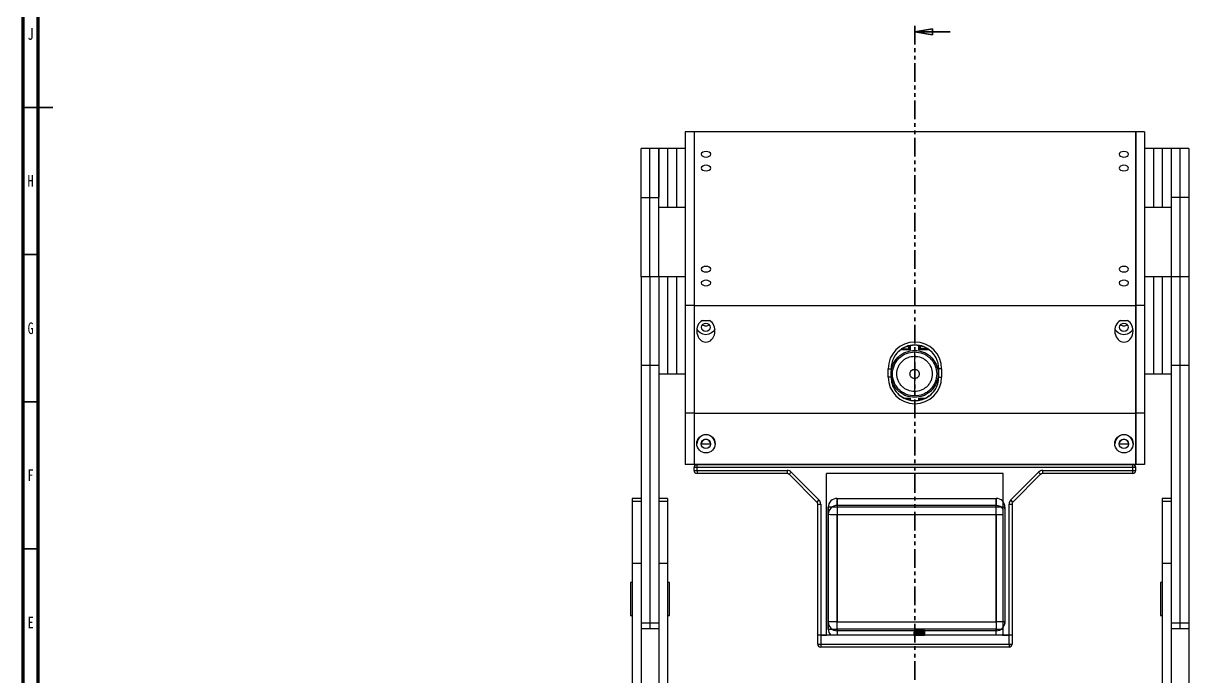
# Model space of a CAD drawing. Header units: millimetres. Extents: x 15 to 1192, y 5 to 836.
# Drawn here: x 15 to 410.8, y 227 to 449.1 of the extents above; entities that cross this region are included whole.
import ezdxf

# ---------------------------------------------------------------- set-up
doc = ezdxf.new("R2010")
doc.units = ezdxf.units.MM
doc.linetypes.add('PHANTOM', pattern=[12.7, 6.35, -1.27, 1.27, -1.27, 1.27, -1.27])
doc.styles.add('SLDTEXTSTYLE0', font='TXT', dxfattribs={"width": 0.75})

# ---------------------------------------------------------------- blocks, each defined once
blk = doc.blocks.new('_Closed')
at = {"color": 0, "linetype": 'ByBlock', "lineweight": -2}
for p, q in [((-1, 0.166667), (0, 0)), ((-1, 0.166667), (-1, -0.166667)), ((0, 0), (-1, -0.166667)), ((0, 0), (-1, 0))]:
    blk.add_line(p, q, dxfattribs=at)

msp = doc.modelspace()

# ---------------------------------------------------------------- linework, layer by layer
at = {"color": 7, "linetype": 'Continuous', "lineweight": 70}
for p, q in [((15, 5), (15, 836)), ((20, 10), (20, 831))]:
    msp.add_line(p, q, dxfattribs=at)
at = {"color": 7, "linetype": 'PHANTOM', "lineweight": 35}
msp.add_line((317.84, 448.23), (317.84, 76.04), dxfattribs=at)
at = {"color": 7, "linetype": 'Continuous', "lineweight": 35}
for p, q in [((329.84, 446.23), (317.84, 446.23)), ((15, 420.5), (25, 420.5)), ((20, 420.5), (15, 420.5)), ((20, 370.5), (15, 370.5)), ((20, 320.5), (15, 320.5)), ((20, 270.5), (15, 270.5))]:
    msp.add_line(p, q, dxfattribs=at)
at = {"color": 7, "linetype": 'Continuous', "lineweight": 25}
for p, q in [((242.84, 412.21), (239.84, 412.21)), ((239.84, 412.21), (239.84, 353.22)), ((242.84, 412.21), (242.84, 353.22)), ((242.89, 412.21), (242.89, 353.22)), ((392.84, 412.21), (242.89, 412.21)), ((392.84, 353.22), (392.84, 412.21)), ((395.84, 412.21), (392.84, 412.21)), ((392.84, 412.21), (392.84, 353.22)), ((395.84, 412.21), (395.84, 353.22)), ((227.84, 406.59), (224.84, 406.59)), ((224.84, 389.91), (224.84, 406.59)), ((230.84, 406.59), (227.84, 406.59)), ((227.84, 389.91), (227.84, 406.59)), ((227.84, 389.91), (227.84, 406.59)), ((233.84, 406.59), (230.84, 406.59)), ((230.84, 389.91), (230.84, 406.59)), ((230.84, 406.59), (230.84, 389.91)), ((236.84, 406.59), (233.84, 406.59)), ((233.84, 406.59), (233.84, 386.59)), ((233.84, 406.59), (233.84, 386.59)), ((239.84, 406.59), (236.84, 406.59)), ((236.84, 406.59), (236.84, 386.59)), ((236.84, 406.59), (236.84, 386.59)), ((398.84, 406.59), (395.84, 406.59)), ((401.84, 406.59), (398.84, 406.59)), ((398.84, 406.59), (398.84, 386.59)), ((398.84, 406.59), (398.84, 386.59)), ((404.84, 406.59), (401.84, 406.59)), ((401.84, 406.59), (401.84, 386.59)), ((401.84, 406.59), (401.84, 386.59)), ((407.84, 406.59), (404.84, 406.59)), ((404.84, 406.59), (404.84, 389.91)), ((404.84, 406.59), (404.84, 389.91)), ((410.84, 406.59), (407.84, 406.59)), ((407.84, 406.59), (407.84, 389.91)), ((407.84, 406.59), (407.84, 389.91)), ((410.84, 406.59), (410.84, 389.91)), ((224.84, 389.91), (227.84, 389.91)), ((224.84, 362.93), (224.84, 389.91)), ((227.84, 389.91), (230.84, 389.91)), ((227.84, 362.93), (227.84, 389.91)), ((227.84, 362.93), (227.84, 389.91)), ((230.84, 362.93), (230.84, 389.91)), ((407.84, 389.91), (404.84, 389.91)), ((404.84, 389.91), (404.84, 362.93)), ((407.84, 389.91), (407.84, 362.93)), ((410.84, 389.91), (407.84, 389.91)), ((407.84, 389.91), (407.84, 362.93)), ((410.84, 389.91), (410.84, 362.93)), ((230.84, 386.59), (233.84, 386.59)), ((233.84, 386.59), (236.84, 386.59)), ((236.84, 386.59), (239.84, 386.59)), ((395.84, 386.59), (398.84, 386.59)), ((398.84, 386.59), (401.84, 386.59)), ((401.84, 386.59), (404.84, 386.59)), ((242.84, 380.56), (242.89, 380.56)), ((242.89, 377.98), (242.84, 377.98)), ((227.84, 362.93), (224.84, 362.93)), ((224.84, 362.93), (224.84, 332.83)), ((230.84, 362.93), (227.84, 362.93)), ((227.84, 362.93), (227.84, 332.83)), ((227.84, 362.93), (227.84, 332.83)), ((233.84, 362.93), (230.84, 362.93)), ((230.84, 362.93), (230.84, 332.83)), ((230.84, 362.93), (230.84, 332.83)), ((236.84, 362.93), (233.84, 362.93)), ((233.84, 362.93), (233.84, 329.93)), ((233.84, 362.93), (233.84, 329.93)), ((239.84, 362.93), (236.84, 362.93)), ((236.84, 362.93), (236.84, 329.93)), ((236.84, 362.93), (236.84, 329.93)), ((398.84, 362.93), (395.84, 362.93)), ((401.84, 362.93), (398.84, 362.93)), ((398.84, 362.93), (398.84, 329.93)), ((398.84, 362.93), (398.84, 329.93)), ((404.84, 362.93), (401.84, 362.93)), ((401.84, 362.93), (401.84, 329.93)), ((401.84, 362.93), (401.84, 329.93)), ((407.84, 362.93), (404.84, 362.93)), ((404.84, 362.93), (404.84, 332.83)), ((404.84, 362.93), (404.84, 332.83)), ((410.84, 362.93), (407.84, 362.93)), ((407.84, 362.93), (407.84, 332.83)), ((407.84, 362.93), (407.84, 332.83)), ((410.84, 362.93), (410.84, 332.83)), ((242.84, 353.22), (239.84, 353.22)), ((239.84, 353.22), (239.84, 316.55)), ((242.84, 353.22), (242.84, 316.55)), ((242.84, 353.22), (392.84, 353.22)), ((242.84, 353.22), (242.84, 316.55)), ((242.89, 353.22), (392.84, 353.22)), ((392.84, 316.55), (392.84, 353.22)), ((395.84, 353.22), (392.84, 353.22)), ((392.84, 353.22), (392.84, 316.55)), ((395.84, 353.22), (395.84, 316.55)), ((245.65, 348.11), (248.03, 348.11)), ((387.65, 348.11), (390.03, 348.11)), ((316.27, 338.15), (313.1, 338.15)), ((313.49, 338.45), (315.97, 338.45)), ((315.97, 339.54), (315.97, 338.45)), ((315.97, 338.45), (315.97, 338.45)), ((316.27, 339.47), (316.27, 338.15)), ((317.74, 337.45), (317.74, 335.95)), ((319.17, 338.15), (319.17, 339.62)), ((322.54, 338.15), (319.17, 338.15)), ((319.47, 338.45), (319.47, 339.53)), ((322.13, 338.45), (319.47, 338.45)), ((227.84, 332.83), (224.84, 332.83)), ((224.84, 332.83), (224.84, 256.16)), ((227.84, 332.83), (227.84, 245.23)), ((230.84, 332.83), (227.84, 332.83)), ((227.84, 332.83), (227.84, 245.23)), ((230.84, 332.83), (230.84, 256.16)), ((407.84, 332.83), (404.84, 332.83)), ((404.84, 332.83), (404.84, 256.16)), ((407.84, 332.83), (407.84, 245.23)), ((410.84, 332.83), (407.84, 332.83)), ((407.84, 332.83), (407.84, 245.23)), ((410.84, 332.83), (410.84, 256.16)), ((230.84, 329.93), (233.84, 329.93)), ((233.84, 329.93), (236.84, 329.93)), ((236.84, 329.93), (239.84, 329.93)), ((308.76, 328.89), (308.76, 331.71)), ((308.76, 331.71), (309.76, 331.71)), ((309.76, 328.89), (308.76, 328.89)), ((309.76, 331.71), (309.76, 328.89)), ((326.92, 331.71), (325.92, 331.71)), ((325.92, 328.89), (325.92, 331.71)), ((325.92, 328.89), (326.92, 328.89)), ((326.92, 331.71), (326.92, 328.89)), ((395.84, 329.93), (398.84, 329.93)), ((398.84, 329.93), (401.84, 329.93)), ((401.84, 329.93), (404.84, 329.93)), ((314.27, 321.75), (316.27, 321.75)), ((315.97, 321.45), (315.05, 321.45)), ((315.97, 321.45), (315.97, 321.45)), ((316.27, 321.75), (316.27, 321.09)), ((317.74, 323.95), (317.74, 322.45)), ((319.17, 321.75), (321.4, 321.75)), ((319.17, 321.03), (319.17, 321.75)), ((319.47, 321.45), (320.54, 321.45)), ((319.47, 321.08), (319.47, 321.45)), ((242.84, 316.55), (239.84, 316.55)), ((239.84, 316.55), (239.84, 299.11)), ((242.84, 316.55), (242.84, 299.11)), ((242.84, 316.55), (392.84, 316.55)), ((242.84, 316.55), (242.84, 299.11)), ((392.84, 299.11), (392.84, 316.55)), ((395.84, 316.55), (392.84, 316.55)), ((392.84, 316.55), (392.84, 299.11)), ((395.84, 316.55), (395.84, 299.11)), ((245.27, 306.18), (248.44, 306.18)), ((387.25, 306.18), (390.44, 306.18)), ((390.44, 306.11), (390.42, 305.88)), ((242.84, 299.11), (239.84, 299.11)), ((242.84, 299.11), (392.84, 299.11)), ((392.84, 299.11), (242.84, 299.11)), ((242.84, 297.11), (242.84, 298.11)), ((243.84, 298.11), (242.84, 298.11)), ((242.84, 297.11), (243.84, 297.11)), ((243.84, 298.11), (243.84, 299.11)), ((243.84, 297.11), (243.84, 298.11)), ((391.84, 298.11), (243.84, 298.11)), ((243.84, 297.11), (274.43, 297.11)), ((243.84, 297.11), (243.84, 296.11)), ((274.43, 297.11), (274.43, 296.11)), ((361.26, 297.11), (391.84, 297.11)), ((361.26, 296.11), (361.26, 297.11)), ((391.84, 298.11), (391.84, 299.11)), ((391.84, 297.11), (391.84, 298.11)), ((392.84, 298.11), (391.84, 298.11)), ((391.84, 297.11), (392.84, 297.11)), ((391.84, 296.11), (391.84, 297.11)), ((395.84, 299.11), (392.84, 299.11)), ((392.84, 297.11), (392.84, 298.11)), ((274.43, 296.11), (243.84, 296.11)), ((275.14, 295.82), (275.84, 296.53)), ((284.55, 286.41), (275.14, 295.82)), ((275.84, 296.53), (285.26, 287.11)), ((347.84, 296.11), (287.84, 296.11)), ((287.84, 241.11), (287.84, 296.11)), ((347.84, 241.11), (347.84, 296.11)), ((350.43, 287.11), (359.84, 296.53)), ((360.55, 295.82), (351.14, 286.41)), ((360.55, 295.82), (359.84, 296.53)), ((391.84, 296.11), (361.26, 296.11)), ((224.84, 287.59), (221.84, 287.59)), ((221.84, 287.59), (221.84, 286.6)), ((224.84, 286.6), (221.84, 286.6)), ((221.84, 286.6), (221.84, 265.53)), ((233.84, 287.59), (230.84, 287.59)), ((233.84, 286.6), (230.84, 286.6)), ((233.84, 287.59), (233.84, 286.6)), ((233.84, 286.6), (233.84, 265.53)), ((285.26, 287.11), (284.55, 286.41)), ((284.84, 241.11), (284.84, 285.7)), ((284.84, 285.7), (285.84, 285.7)), ((285.84, 285.7), (285.84, 241.11)), ((291.43, 287.65), (291.43, 284.69)), ((291.43, 285.24), (291.43, 287.65)), ((291.43, 287.65), (345.43, 287.65)), ((345.43, 285.24), (291.43, 285.24)), ((291.43, 285.24), (291.43, 282.19)), ((345.43, 284.69), (345.43, 287.65)), ((345.43, 287.65), (345.43, 285.24)), ((345.43, 282.19), (345.43, 285.24)), ((349.84, 241.11), (349.84, 285.7)), ((349.84, 285.7), (350.84, 285.7)), ((351.14, 286.41), (350.43, 287.11)), ((350.84, 285.7), (350.84, 241.11)), ((404.84, 287.59), (401.84, 287.59)), ((401.84, 287.59), (401.84, 286.6)), ((404.84, 286.6), (401.84, 286.6)), ((401.84, 286.6), (401.84, 265.53)), ((288.43, 245.65), (288.43, 284.65)), ((288.43, 284.65), (288.43, 282.24)), ((288.43, 282.24), (288.43, 243.24)), ((291.43, 284.69), (291.43, 245.7)), ((345.43, 284.69), (291.43, 284.69)), ((291.43, 282.19), (345.43, 282.19)), ((291.43, 243.19), (291.43, 282.19)), ((345.43, 245.7), (345.43, 284.69)), ((345.43, 282.19), (345.43, 243.19)), ((348.43, 284.65), (348.43, 245.65)), ((348.43, 284.09), (348.43, 284.65)), ((224.84, 265.53), (221.84, 265.53)), ((221.84, 265.53), (221.84, 183.48)), ((233.84, 265.53), (230.84, 265.53)), ((233.84, 265.53), (233.84, 183.48)), ((404.84, 265.53), (401.84, 265.53)), ((401.84, 265.53), (401.84, 183.48)), ((221.84, 259.07), (221.24, 259.07)), ((221.24, 259.07), (221.24, 247.87)), ((234.44, 259.07), (233.84, 259.07)), ((234.44, 253.47), (234.44, 259.07)), ((401.84, 259.07), (401.24, 259.07)), ((401.24, 259.07), (401.24, 247.87)), ((224.84, 256.16), (224.84, 183.48)), ((230.84, 256.16), (230.84, 183.48)), ((234.44, 247.87), (234.44, 253.47)), ((404.84, 256.16), (404.84, 183.48)), ((410.84, 256.16), (410.84, 183.48)), ((221.24, 247.87), (221.84, 247.87)), ((233.84, 247.87), (234.44, 247.87)), ((288.43, 243.24), (288.43, 245.65)), ((291.43, 242.65), (291.43, 245.7)), ((291.43, 245.7), (345.43, 245.7)), ((345.43, 245.7), (345.43, 242.65)), ((348.43, 245.65), (348.43, 245.09)), ((401.24, 247.87), (401.84, 247.87)), ((227.84, 245.23), (224.84, 245.23)), ((224.84, 243.47), (227.84, 243.47)), ((227.84, 245.23), (227.84, 243.47)), ((230.84, 245.23), (227.84, 245.23)), ((227.84, 245.23), (227.84, 243.47)), ((227.84, 243.47), (230.84, 243.47)), ((345.43, 243.19), (291.43, 243.19)), ((291.43, 243.19), (291.43, 241.11)), ((345.43, 242.65), (291.43, 242.65)), ((291.43, 242.65), (291.43, 241.11)), ((317.5, 242.19), (321.07, 242.21)), ((317.5, 242.18), (317.5, 242.19)), ((317.5, 242.19), (317.5, 241.19)), ((317.5, 242.18), (317.5, 241.18)), ((321.07, 242.17), (317.5, 242.18)), ((317.54, 242.83), (317.54, 241.83)), ((317.54, 242.82), (317.54, 242.83)), ((317.54, 242.83), (319.47, 242.81)), ((318.92, 242.81), (317.54, 242.82)), ((317.54, 242.82), (317.54, 241.82)), ((317.54, 242.8), (318.92, 242.81)), ((319.49, 242.8), (317.54, 242.79)), ((317.54, 242.8), (317.54, 241.8)), ((317.54, 242.79), (317.54, 242.8)), ((317.54, 242.79), (317.54, 241.79)), ((317.54, 242.68), (317.54, 241.68)), ((317.54, 242.67), (317.54, 242.68)), ((317.54, 242.67), (317.54, 241.67)), ((321.07, 242.67), (317.54, 242.67)), ((317.54, 242.58), (318.01, 242.58)), ((317.54, 242.58), (317.54, 241.58)), ((317.54, 242.54), (317.54, 242.58)), ((317.54, 242.54), (317.54, 241.54)), ((321.07, 242.54), (317.54, 242.54)), ((317.54, 242.45), (317.54, 241.45)), ((317.54, 242.42), (317.54, 242.45)), ((317.54, 242.45), (318.01, 242.45)), ((318.01, 242.42), (317.54, 242.42)), ((317.54, 242.42), (317.54, 241.42)), ((317.54, 242.33), (317.54, 241.33)), ((317.54, 242.33), (318.01, 242.33)), ((317.54, 242.29), (317.54, 242.33)), ((318.01, 242.29), (317.54, 242.29)), ((317.54, 242.29), (317.54, 241.3)), ((317.54, 242.06), (317.54, 241.11)), ((317.54, 242.05), (317.54, 242.06)), ((317.54, 242.05), (317.54, 241.11)), ((321.07, 242.05), (317.54, 242.05)), ((317.54, 241.83), (319.47, 241.81)), ((317.54, 241.82), (317.54, 241.83)), ((318.92, 241.81), (317.54, 241.82)), ((317.54, 241.8), (318.92, 241.81)), ((319.49, 241.8), (317.54, 241.79)), ((317.54, 241.79), (317.54, 241.8)), ((317.54, 241.67), (317.54, 241.68)), ((321.07, 241.67), (317.54, 241.67)), ((317.54, 241.58), (318.01, 241.58)), ((317.54, 241.54), (317.54, 241.58)), ((321.07, 241.54), (317.54, 241.54)), ((318.01, 242.68), (318.01, 241.68)), ((318.01, 242.68), (318.01, 242.68)), ((318.01, 242.68), (318.01, 241.68)), ((318.01, 242.68), (319.1, 242.68)), ((318.01, 242.58), (318.01, 241.58)), ((318.01, 242.58), (318.01, 242.55)), ((318.01, 242.55), (318.01, 241.55)), ((318.01, 242.55), (318.98, 242.55)), ((318.01, 242.45), (318.01, 241.45)), ((318.01, 242.45), (318.01, 242.44)), ((318.01, 242.44), (321.07, 242.44)), ((318.01, 242.44), (318.01, 241.44)), ((321.07, 242.43), (318.01, 242.43)), ((318.01, 242.43), (318.01, 241.43)), ((318.01, 242.43), (318.01, 242.42)), ((318.01, 242.42), (318.01, 241.42)), ((318.01, 242.33), (318.01, 241.33)), ((318.01, 242.33), (318.01, 242.32)), ((318.01, 242.32), (321.07, 242.32)), ((318.01, 242.32), (318.01, 241.32)), ((321.07, 242.31), (318.01, 242.31)), ((318.01, 242.31), (318.01, 241.31)), ((318.01, 242.31), (318.01, 242.29)), ((318.01, 242.29), (318.01, 241.3)), ((318.01, 242.06), (318.01, 241.11)), ((318.01, 242.06), (318.01, 242.06)), ((318.01, 242.06), (318.01, 241.11)), ((318.01, 242.06), (318.98, 242.06)), ((318.01, 241.68), (318.01, 241.68)), ((318.01, 241.68), (319.1, 241.68)), ((318.01, 241.58), (318.01, 241.55)), ((318.01, 241.55), (318.98, 241.55)), ((318.47, 242.08), (318.47, 241.11)), ((318.47, 242.07), (318.47, 241.11)), ((319.52, 242.19), (318.54, 242.19)), ((318.54, 242.19), (318.54, 241.19)), ((318.54, 242.19), (319.52, 242.18)), ((318.57, 242.7), (318.57, 241.7)), ((318.57, 242.69), (318.57, 241.69)), ((318.92, 242.81), (318.92, 241.81)), ((318.98, 242.57), (319.46, 242.57)), ((318.98, 242.57), (318.98, 241.57)), ((318.98, 242.55), (318.98, 242.57)), ((318.98, 242.55), (318.98, 241.55)), ((318.98, 242.06), (318.98, 241.11)), ((318.98, 242.06), (318.98, 242.06)), ((318.98, 242.06), (318.98, 241.11)), ((318.98, 241.57), (319.46, 241.57)), ((318.98, 241.55), (318.98, 241.57)), ((319.1, 242.68), (319.1, 241.68)), ((319.1, 242.68), (319.1, 242.68)), ((319.1, 242.68), (319.1, 241.68)), ((319.1, 241.68), (319.1, 241.68)), ((319.23, 242.07), (319.23, 241.11)), ((319.46, 242.57), (319.46, 241.57)), ((319.46, 242.57), (319.46, 242.55)), ((319.46, 242.55), (319.46, 241.55)), ((319.46, 242.55), (320.59, 242.55)), ((319.46, 242.06), (319.46, 241.11)), ((319.46, 242.06), (319.46, 242.06)), ((319.46, 242.06), (319.46, 241.11)), ((319.46, 242.06), (320.59, 242.06)), ((319.46, 241.57), (319.46, 241.55)), ((319.46, 241.55), (320.59, 241.55)), ((319.47, 242.81), (321.07, 242.81)), ((319.47, 242.81), (319.47, 241.81)), ((319.47, 241.81), (321.07, 241.81)), ((321.07, 242.8), (319.49, 242.8)), ((319.49, 242.8), (319.49, 241.8)), ((321.07, 241.8), (319.49, 241.8)), ((319.5, 242.69), (321.07, 242.7)), ((319.5, 242.69), (319.5, 241.69)), ((319.5, 241.69), (321.07, 241.7)), ((319.52, 242.19), (319.52, 241.19)), ((319.52, 242.18), (319.52, 242.19)), ((319.52, 242.18), (319.52, 241.18)), ((321.07, 242.69), (319.58, 242.68)), ((319.58, 242.68), (319.58, 241.68)), ((319.58, 242.68), (319.58, 242.68)), ((319.58, 242.68), (319.58, 241.68)), ((319.58, 242.68), (321.07, 242.68)), ((321.07, 241.69), (319.58, 241.68)), ((319.58, 241.68), (319.58, 241.68)), ((319.58, 241.68), (321.07, 241.68)), ((319.99, 242.08), (319.99, 241.11)), ((319.99, 242.07), (319.99, 241.11)), ((321.07, 242.2), (320, 242.19)), ((320, 242.19), (320, 241.19)), ((320, 242.19), (320, 242.18)), ((320, 242.18), (320, 241.18)), ((320, 242.18), (321.07, 242.18)), ((320.59, 242.58), (320.59, 241.58)), ((320.59, 242.55), (320.59, 242.58)), ((320.59, 242.58), (321.07, 242.58)), ((320.59, 242.55), (320.59, 241.55)), ((320.59, 242.06), (320.59, 242.06)), ((320.59, 242.06), (320.59, 241.11)), ((320.59, 242.06), (320.59, 241.11)), ((320.59, 241.58), (321.07, 241.58)), ((320.59, 241.55), (320.59, 241.58)), ((321.07, 242.81), (321.07, 242.8)), ((321.07, 242.81), (321.07, 241.81)), ((321.07, 242.8), (321.07, 241.8)), ((321.07, 242.7), (321.07, 241.7)), ((321.07, 242.7), (321.07, 242.69)), ((321.07, 242.69), (321.07, 241.69)), ((321.07, 242.68), (321.07, 241.68)), ((321.07, 242.68), (321.07, 242.67)), ((321.07, 242.67), (321.07, 241.67)), ((321.07, 242.58), (321.07, 241.58)), ((321.07, 242.58), (321.07, 242.54)), ((321.07, 242.54), (321.07, 241.54)), ((321.07, 242.44), (321.07, 241.44)), ((321.07, 242.44), (321.07, 242.43)), ((321.07, 242.43), (321.07, 241.43)), ((321.07, 242.32), (321.07, 242.31)), ((321.07, 242.32), (321.07, 241.32)), ((321.07, 242.31), (321.07, 241.31)), ((321.07, 242.21), (321.07, 241.21)), ((321.07, 242.21), (321.07, 242.2)), ((321.07, 242.2), (321.07, 241.2)), ((321.07, 242.18), (321.07, 241.18)), ((321.07, 242.18), (321.07, 242.17)), ((321.07, 242.17), (321.07, 241.17)), ((321.07, 242.06), (321.07, 242.05)), ((321.07, 242.06), (321.07, 241.11)), ((321.07, 242.05), (321.07, 241.11)), ((321.07, 241.81), (321.07, 241.8)), ((321.07, 241.7), (321.07, 241.69)), ((321.07, 241.68), (321.07, 241.67)), ((321.07, 241.58), (321.07, 241.54)), ((345.43, 241.11), (345.43, 243.19)), ((345.43, 241.11), (345.43, 242.65)), ((407.84, 245.23), (404.84, 245.23)), ((404.84, 243.47), (407.84, 243.47)), ((407.84, 245.23), (407.84, 243.47)), ((410.84, 245.23), (407.84, 245.23)), ((407.84, 245.23), (407.84, 243.47)), ((407.84, 243.47), (410.84, 243.47)), ((285.84, 241.11), (284.84, 241.11)), ((284.84, 238.11), (284.84, 241.11)), ((285.84, 241.11), (284.84, 241.11)), ((284.84, 238.11), (285.84, 238.11)), ((285.84, 241.11), (287.84, 241.11)), ((285.84, 241.11), (285.84, 238.11)), ((349.84, 241.11), (285.84, 241.11)), ((285.84, 238.11), (349.84, 238.11)), ((285.84, 238.11), (285.84, 237.11)), ((317.5, 241.19), (321.07, 241.21)), ((317.5, 241.18), (317.5, 241.19)), ((321.07, 241.17), (317.5, 241.18)), ((317.54, 241.45), (318.01, 241.45)), ((317.54, 241.42), (317.54, 241.45)), ((318.01, 241.42), (317.54, 241.42)), ((317.54, 241.3), (317.54, 241.33)), ((317.54, 241.33), (318.01, 241.33)), ((318.01, 241.3), (317.54, 241.3)), ((318.01, 241.45), (318.01, 241.44)), ((318.01, 241.44), (321.07, 241.44)), ((321.07, 241.43), (318.01, 241.43)), ((318.01, 241.43), (318.01, 241.42)), ((318.01, 241.33), (318.01, 241.32)), ((318.01, 241.32), (321.07, 241.32)), ((321.07, 241.31), (318.01, 241.31)), ((318.01, 241.31), (318.01, 241.3)), ((319.52, 241.19), (318.54, 241.19)), ((318.54, 241.19), (319.52, 241.18)), ((319.52, 241.18), (319.52, 241.19)), ((321.07, 241.2), (320, 241.19)), ((320, 241.19), (320, 241.18)), ((320, 241.18), (321.07, 241.18)), ((321.07, 241.44), (321.07, 241.43)), ((321.07, 241.32), (321.07, 241.31)), ((321.07, 241.21), (321.07, 241.2)), ((321.07, 241.18), (321.07, 241.17)), ((347.84, 241.11), (349.84, 241.11)), ((350.84, 241.11), (349.84, 241.11)), ((349.84, 238.11), (349.84, 241.11)), ((350.84, 241.11), (349.84, 241.11)), ((349.84, 238.11), (350.84, 238.11)), ((349.84, 238.11), (349.84, 237.11)), ((350.84, 241.11), (350.84, 238.11)), ((349.84, 237.11), (285.84, 237.11))]:
    msp.add_line(p, q, dxfattribs=at)
at = {"color": 7, "linetype": 'Continuous', "lineweight": 25, "flags": 128}
for points in [[(246.89, 403.64), (247.5, 403.71), (248.02, 403.92), (248.37, 404.22), (248.49, 404.58), (248.37, 404.94), (248.02, 405.25), (247.5, 405.45), (246.89, 405.52), (246.28, 405.45), (245.76, 405.25), (245.41, 404.94), (245.29, 404.58), (245.41, 404.22), (245.76, 403.92), (246.28, 403.71), (246.89, 403.64)], [(388.84, 405.52), (388.23, 405.45), (387.71, 405.25), (387.36, 404.94), (387.24, 404.58), (387.36, 404.22), (387.71, 403.92), (388.23, 403.71), (388.84, 403.64), (389.45, 403.71), (389.97, 403.92), (390.32, 404.22), (390.44, 404.58), (390.32, 404.94), (389.97, 405.25), (389.45, 405.45), (388.84, 405.52)], [(246.89, 398.95), (247.5, 399.02), (248.02, 399.22), (248.37, 399.53), (248.49, 399.89), (248.37, 400.25), (248.02, 400.55), (247.5, 400.75), (246.89, 400.83), (246.28, 400.75), (245.76, 400.55), (245.41, 400.25), (245.29, 399.89), (245.41, 399.53), (245.76, 399.22), (246.28, 399.02), (246.89, 398.95)], [(388.84, 400.83), (388.23, 400.75), (387.71, 400.55), (387.36, 400.25), (387.24, 399.89), (387.36, 399.53), (387.71, 399.22), (388.23, 399.02), (388.84, 398.95), (389.45, 399.02), (389.97, 399.22), (390.32, 399.53), (390.44, 399.89), (390.32, 400.25), (389.97, 400.55), (389.45, 400.75), (388.84, 400.83)], [(246.89, 364.61), (247.5, 364.68), (248.02, 364.88), (248.37, 365.19), (248.49, 365.55), (248.37, 365.91), (248.02, 366.21), (247.5, 366.41), (246.89, 366.48), (246.28, 366.41), (245.76, 366.21), (245.41, 365.91), (245.29, 365.55), (245.41, 365.19), (245.76, 364.88), (246.28, 364.68), (246.89, 364.61)], [(388.84, 366.48), (388.23, 366.41), (387.71, 366.21), (387.36, 365.91), (387.24, 365.55), (387.36, 365.19), (387.71, 364.88), (388.23, 364.68), (388.84, 364.61), (389.45, 364.68), (389.97, 364.88), (390.32, 365.19), (390.44, 365.55), (390.32, 365.91), (389.97, 366.21), (389.45, 366.41), (388.84, 366.48)], [(246.89, 359.91), (247.5, 359.98), (248.02, 360.19), (248.37, 360.49), (248.49, 360.85), (248.37, 361.21), (248.02, 361.51), (247.5, 361.72), (246.89, 361.79), (246.28, 361.72), (245.76, 361.51), (245.41, 361.21), (245.29, 360.85), (245.41, 360.49), (245.76, 360.19), (246.28, 359.98), (246.89, 359.91)], [(388.84, 361.79), (388.23, 361.72), (387.71, 361.51), (387.36, 361.21), (387.24, 360.85), (387.36, 360.49), (387.71, 360.19), (388.23, 359.98), (388.84, 359.91), (389.45, 359.98), (389.97, 360.19), (390.32, 360.49), (390.44, 360.85), (390.32, 361.21), (389.97, 361.51), (389.45, 361.72), (388.84, 361.79)], [(249.88, 345.31), (249.88, 345.3), (249.5, 344.5), (248.81, 343.85), (247.89, 343.43), (246.84, 343.28), (245.8, 343.43), (244.88, 343.85), (244.18, 344.5), (243.8, 345.3), (243.8, 345.31)], [(246.84, 344.5), (247.45, 344.59), (247.97, 344.87), (248.32, 345.29), (248.44, 345.79), (248.32, 346.29), (247.97, 346.71), (247.45, 346.99), (246.84, 347.09), (246.23, 346.99), (245.71, 346.71), (245.36, 346.29), (245.24, 345.79), (245.36, 345.29), (245.71, 344.87), (246.23, 344.59), (246.84, 344.5)], [(391.88, 345.31), (391.88, 345.3), (391.5, 344.5), (390.81, 343.85), (389.89, 343.43), (388.84, 343.28), (387.8, 343.43), (386.88, 343.85), (386.18, 344.5), (385.8, 345.3), (385.8, 345.31)], [(388.84, 344.5), (389.45, 344.59), (389.97, 344.87), (390.32, 345.29), (390.44, 345.79), (390.32, 346.29), (389.97, 346.71), (389.45, 346.99), (388.84, 347.09), (388.23, 346.99), (387.71, 346.71), (387.36, 346.29), (387.24, 345.79), (387.36, 345.29), (387.71, 344.87), (388.23, 344.59), (388.84, 344.5)], [(248.44, 306.11), (248.32, 305.5), (248.21, 305.28)], [(387.25, 306.13), (387.37, 306.74), (387.38, 306.76)], [(347.54, 241.11), (347.55, 241.12), (347.84, 241.46)]]:
    msp.add_lwpolyline(points, dxfattribs=at)
at = {"color": 7, "linetype": 'Continuous', "lineweight": 25}
for centre in [(246.87, 306.16), (388.85, 306.16)]:
    msp.add_circle(centre, 1.6, dxfattribs=at)
for centre, radius, start, end in [((242.94, 409.65), 0.1, 121.095, 180), ((242.92, 409.64), 0.0806, 113.5023, 176.7064), ((242.92, 389.8), 0.0806, 113.5023, 176.7064), ((242.91, 389.82), 0.0641, 190.9305, 256.8479), ((242.94, 383.49), 0.1, 180, 238.905), ((242.91, 383.5), 0.0641, 190.9305, 256.8479), ((242.94, 370.61), 0.1, 121.095, 180), ((242.92, 370.6), 0.0806, 113.5023, 176.7064), ((246.8, 348), 1.75, 229.6638, 271.4007), ((246.84, 348.06), 1.82, 229.7461, 310.2539), ((246.89, 348), 1.75, 268.5993, 310.3362), ((388.8, 348), 1.75, 229.6638, 271.4007), ((388.84, 348.06), 1.82, 229.7461, 310.2539), ((388.89, 348), 1.75, 268.5993, 310.3362), ((317.84, 331.71), 9.08, 0, 180), ((317.84, 331.71), 8.08, 135.1265, 152.8831), ((317.84, 331.71), 8.08, 44.8735, 135.1265), ((317.84, 331.71), 8.08, 27.1169, 44.8735), ((317.84, 331.71), 8.08, 152.8831, 180), ((317.84, 331.71), 8.08, 0, 27.1169), ((317.84, 328.89), 9.08, 180, 0), ((317.84, 328.89), 8.08, 180, 213.2463), ((317.84, 328.89), 8.08, 326.7537, 0), ((317.84, 328.89), 8.08, 213.2463, 232.9091), ((317.84, 328.89), 8.08, 232.9091, 307.0909), ((317.84, 328.89), 8.08, 307.0909, 326.7537), ((246.87, 306.16), 3.1, 0.0016, 179.9984), ((388.85, 306.16), 3.1, 0.0016, 179.9984), ((246.87, 306.13), 1.6, 120.9633, 179.9995), ((246.84, 306.11), 1.6, 0, 119.8103), ((388.84, 306.11), 1.6, 0, 155.9629), ((243.84, 298.11), 1, 90, 180), ((243.84, 297.11), 1, 180, 270), ((274.43, 295.11), 2, 45, 90), ((361.26, 295.11), 2, 90, 135), ((391.84, 298.11), 1, 0, 90), ((391.84, 297.11), 1, 270, 0), ((274.43, 295.11), 1, 45, 90), ((361.26, 295.11), 1, 90, 135), ((283.84, 285.7), 1, 0, 45), ((283.84, 285.7), 2, 0, 45), ((291.43, 284.65), 3, 89.9965, 179.9965), ((291.43, 282.24), 3, 89.9965, 179.9965), ((345.43, 284.65), 3, 0.0035, 90.0035), ((345.43, 282.24), 3, 36.357, 90.001), ((351.84, 285.7), 2, 135, 180), ((351.84, 285.7), 1, 135, 180), ((290.68, 236.76), 47.94, 89.1039, 92.69), ((290.68, 330.13), 47.94, 267.31, 270.8961), ((346.18, 236.76), 47.94, 87.31, 90.8961), ((345.64, 408.4), 126.22, 269.9052, 271.002), ((290.68, 197.76), 47.94, 89.1039, 92.69), ((291.43, 245.65), 3, 180.0035, 270.0035), ((346.18, 197.76), 47.94, 87.31, 90.8961), ((345.43, 245.65), 3, 269.9965, 359.9965), ((291.43, 243.24), 3, 180.0009, 225.2023), ((290.68, 291.13), 47.94, 267.31, 270.8961), ((345.64, 369.41), 126.22, 269.9052, 271.002), ((285.84, 238.11), 1, 180, 270), ((349.84, 238.11), 1, 270, 0)]:
    msp.add_arc(centre, radius, start, end, dxfattribs=at)
for centre in [(246.84, 344.57), (388.84, 344.57)]:
    msp.add_ellipse(centre, major_axis=(0, 3.83), ratio=0.80958, start_param=0.39396, end_param=5.889225, dxfattribs=at)
for centre in [(246.87, 306.23), (388.85, 306.23)]:
    msp.add_ellipse(centre, major_axis=(0, 3.15), ratio=0.985634, dxfattribs=at)
for points, knots in [([(317.74, 321.95), (316.73, 322.06), (315.18, 322.22), (313.32, 323.22), (312.04, 324.25), (311, 325.53), (310.03, 327.4), (309.54, 329.95), (310.03, 332.5), (311, 334.37), (312.04, 335.65), (313.32, 336.68), (315.18, 337.68), (316.73, 337.84), (317.74, 337.95)], [0, 0, 0, 0, 0.1197284, 0.1841803, 0.25, 0.3158197, 0.3802716, 0.5, 0.6197284, 0.6841803, 0.75, 0.8158197, 0.8802716, 1, 1, 1, 1]), ([(309.76, 330.11), (309.87, 331.06), (310.03, 332.55), (311, 334.37), (312.04, 335.65), (313.32, 336.68), (315.18, 337.68), (316.73, 337.84), (317.73, 337.95)], [0, 0, 0, 0, 0.229594, 0.360169, 0.493516, 0.626862, 0.757438, 1, 1, 1, 1]), ([(317.74, 322.45), (316.79, 322.55), (315.34, 322.7), (313.6, 323.64), (312.4, 324.61), (311.42, 325.81), (310.52, 327.56), (310.06, 329.95), (310.52, 332.34), (311.42, 334.09), (312.4, 335.29), (313.6, 336.26), (315.34, 337.2), (316.79, 337.35), (317.74, 337.45)], [0, 0, 0, 0, 0.119728, 0.18418, 0.25, 0.31582, 0.380272, 0.5, 0.619728, 0.68418, 0.75, 0.81582, 0.880272, 1, 1, 1, 1]), ([(312.12, 337.41), (312.49, 337.79), (312.9, 338.12), (313.78, 338.71), (314.25, 338.96), (315.22, 339.37), (315.73, 339.53), (316.78, 339.74), (317.31, 339.79), (318.11, 339.79), (318.38, 339.78), (318.92, 339.72), (319.19, 339.68), (319.97, 339.52), (320.47, 339.37), (321.2, 339.06), (321.44, 338.95), (321.91, 338.7), (322.13, 338.56), (322.78, 338.12), (323.19, 337.79), (323.57, 337.41)], [0, 0, 0, 0, 0.125, 0.125, 0.25, 0.25, 0.375, 0.375, 0.5, 0.5, 0.5625, 0.5625, 0.625, 0.625, 0.75, 0.75, 0.8125, 0.8125, 0.875, 0.875, 1, 1, 1, 1]), ([(315.57, 339.39), (315.59, 339.27), (315.62, 339.01), (315.78, 338.71), (315.92, 338.54), (315.97, 338.49)], [0, 0, 0, 0, 0.349245, 0.804738, 1, 1, 1, 1]), ([(315.97, 338.45), (315.97, 338.45), (315.98, 338.45), (315.99, 338.43), (316.02, 338.4), (316.08, 338.35), (316.15, 338.27), (316.22, 338.2), (316.26, 338.17), (316.27, 338.15), (316.27, 338.15), (316.27, 338.15)], [0, 0, 0, 0, 0.098293, 0.201794, 0.315772, 0.446197, 0.723713, 0.922386, 0.975776, 0.991487, 1, 1, 1, 1]), ([(317.74, 337.95), (318.74, 337.84), (320.29, 337.68), (322.15, 336.68), (323.43, 335.65), (324.47, 334.37), (325.44, 332.5), (325.93, 329.95), (325.44, 327.4), (324.47, 325.53), (323.43, 324.25), (322.15, 323.22), (320.29, 322.22), (318.74, 322.06), (317.74, 321.95)], [0, 0, 0, 0, 0.119728, 0.18418, 0.25, 0.31582, 0.380272, 0.5, 0.619728, 0.68418, 0.75, 0.81582, 0.880272, 1, 1, 1, 1]), ([(317.74, 337.45), (318.68, 337.35), (320.13, 337.2), (321.88, 336.26), (323.08, 335.29), (324.05, 334.09), (324.96, 332.34), (325.42, 329.95), (324.96, 327.56), (324.05, 325.81), (323.08, 324.61), (321.88, 323.64), (320.13, 322.7), (318.68, 322.55), (317.74, 322.45)], [0, 0, 0, 0, 0.119728, 0.18418, 0.25, 0.31582, 0.380272, 0.5, 0.619728, 0.68418, 0.75, 0.81582, 0.880272, 1, 1, 1, 1]), ([(319.17, 338.15), (319.17, 338.15), (319.18, 338.16), (319.22, 338.2), (319.3, 338.27), (319.37, 338.35), (319.43, 338.4), (319.45, 338.43), (319.47, 338.45), (319.47, 338.45), (319.47, 338.45)], [0, 0, 0, 0, 0.008578, 0.077758, 0.276283, 0.5538, 0.684136, 0.798203, 0.901667, 1, 1, 1, 1]), ([(319.46, 338.46), (319.51, 338.52), (319.66, 338.69), (319.83, 339.01), (319.87, 339.28), (319.89, 339.41)], [0, 0, 0, 0, 0.219825, 0.650337, 1, 1, 1, 1]), ([(317.74, 323.95), (316.98, 324.03), (315.82, 324.15), (314.42, 324.9), (313.46, 325.68), (312.68, 326.64), (311.96, 328.03), (311.59, 329.95), (311.96, 331.87), (312.68, 333.26), (313.46, 334.22), (314.42, 335), (315.82, 335.75), (316.98, 335.87), (317.74, 335.95)], [0, 0, 0, 0, 0.1197284, 0.1841803, 0.25, 0.3158197, 0.3802716, 0.5, 0.6197284, 0.6841803, 0.75, 0.8158197, 0.8802716, 1, 1, 1, 1]), ([(317.74, 335.95), (317.74, 335.23), (317.74, 333.81), (317.74, 332.28), (317.74, 331.52)], [0, 0, 0, 0, 0.502027, 1, 1, 1, 1]), ([(317.74, 335.95), (318.49, 335.87), (319.65, 335.75), (321.05, 335), (322.01, 334.22), (322.79, 333.26), (323.51, 331.87), (323.88, 329.95), (323.51, 328.03), (322.79, 326.64), (322.01, 325.68), (321.05, 324.9), (319.65, 324.15), (318.49, 324.03), (317.74, 323.95)], [0, 0, 0, 0, 0.119728, 0.18418, 0.25, 0.31582, 0.380272, 0.5, 0.619728, 0.68418, 0.75, 0.81582, 0.880272, 1, 1, 1, 1]), ([(317.73, 321.95), (316.73, 322.06), (315.18, 322.22), (313.32, 323.22), (312.04, 324.25), (311, 325.53), (310.03, 327.35), (309.87, 328.84), (309.76, 329.79)], [0, 0, 0, 0, 0.242562, 0.373138, 0.506484, 0.639831, 0.770406, 1, 1, 1, 1]), ([(317.74, 328.38), (317.54, 328.4), (317.24, 328.43), (316.87, 328.63), (316.62, 328.83), (316.41, 329.08), (316.22, 329.45), (316.13, 329.95), (316.22, 330.45), (316.41, 330.82), (316.62, 331.07), (316.87, 331.27), (317.24, 331.47), (317.54, 331.5), (317.74, 331.52)], [0, 0, 0, 0, 0.119728, 0.18418, 0.25, 0.31582, 0.380272, 0.5, 0.619728, 0.68418, 0.75, 0.81582, 0.880272, 1, 1, 1, 1]), ([(317.74, 331.52), (317.94, 331.5), (318.24, 331.47), (318.61, 331.27), (318.86, 331.07), (319.06, 330.82), (319.25, 330.45), (319.35, 329.95), (319.25, 329.45), (319.06, 329.08), (318.86, 328.83), (318.61, 328.63), (318.24, 328.43), (317.94, 328.4), (317.74, 328.38)], [0, 0, 0, 0, 0.119728, 0.18418, 0.25, 0.31582, 0.380272, 0.5, 0.619728, 0.68418, 0.75, 0.81582, 0.880272, 1, 1, 1, 1]), ([(317.74, 328.38), (317.74, 327.62), (317.74, 326.09), (317.74, 324.67), (317.74, 323.95)], [0, 0, 0, 0, 0.497973, 1, 1, 1, 1]), ([(322.71, 322.45), (322.02, 321.92), (321.25, 321.52), (319.59, 320.96), (318.73, 320.82), (316.95, 320.82), (316.1, 320.96), (314.85, 321.38), (314.45, 321.55), (313.69, 321.95), (313.32, 322.19), (312.97, 322.45)], [0, 0, 0, 0, 0.25, 0.25, 0.5, 0.5, 0.75, 0.75, 0.875, 0.875, 1, 1, 1, 1]), ([(316.27, 321.75), (316.27, 321.75), (316.26, 321.74), (316.23, 321.7), (316.15, 321.63), (316.08, 321.55), (316.02, 321.5), (315.99, 321.47), (315.98, 321.45), (315.97, 321.45), (315.97, 321.45)], [0, 0, 0, 0, 0.008578, 0.077758, 0.276283, 0.5538, 0.684136, 0.798203, 0.901667, 1, 1, 1, 1]), ([(319.17, 321.75), (319.17, 321.75), (319.19, 321.74), (319.22, 321.7), (319.29, 321.63), (319.37, 321.55), (319.42, 321.5), (319.45, 321.47), (319.47, 321.45), (319.47, 321.45), (319.47, 321.45)], [0, 0, 0, 0, 0.008578, 0.077758, 0.276283, 0.5538, 0.684136, 0.798203, 0.901667, 1, 1, 1, 1]), ([(317.54, 242.68), (317.55, 242.69), (317.57, 242.69), (317.79, 242.7), (318.17, 242.7), (318.44, 242.7), (318.57, 242.7)], [0, 0, 0, 0, 0.280759, 0.560155, 0.77944, 1, 1, 1, 1]), ([(317.54, 242.06), (317.54, 242.07), (317.56, 242.07), (317.78, 242.08), (318.11, 242.08), (318.35, 242.08), (318.47, 242.08)], [0, 0, 0, 0, 0.2809483, 0.5596718, 0.7799892, 1, 1, 1, 1]), ([(317.54, 241.68), (317.55, 241.69), (317.57, 241.69), (317.79, 241.7), (318.17, 241.7), (318.44, 241.7), (318.57, 241.7)], [0, 0, 0, 0, 0.280759, 0.560155, 0.77944, 1, 1, 1, 1]), ([(318.57, 242.69), (318.51, 242.69), (318.38, 242.69), (318.21, 242.69), (318.03, 242.69), (318.02, 242.68), (318.01, 242.68)], [0, 0, 0, 0, 0.187492, 0.374293, 0.560986, 1, 1, 1, 1]), ([(318.47, 242.07), (318.4, 242.07), (318.26, 242.07), (318.1, 242.07), (318.02, 242.07), (318.02, 242.07), (318.01, 242.06)], [0, 0, 0, 0, 0.280416, 0.558132, 0.778885, 1, 1, 1, 1]), ([(318.57, 241.69), (318.51, 241.69), (318.38, 241.69), (318.21, 241.69), (318.03, 241.69), (318.02, 241.68), (318.01, 241.68)], [0, 0, 0, 0, 0.187492, 0.374293, 0.560986, 1, 1, 1, 1]), ([(318.47, 242.08), (318.56, 242.08), (318.75, 242.08), (318.99, 242.08), (319.15, 242.08), (319.2, 242.07), (319.23, 242.07)], [0, 0, 0, 0, 0.28066, 0.559794, 0.78052, 1, 1, 1, 1]), ([(318.98, 242.06), (318.97, 242.07), (318.96, 242.07), (318.83, 242.07), (318.65, 242.07), (318.53, 242.07), (318.47, 242.07)], [0, 0, 0, 0, 0.280262, 0.559125, 0.77906, 1, 1, 1, 1]), ([(318.57, 242.7), (318.68, 242.7), (318.92, 242.7), (319.2, 242.7), (319.41, 242.7), (319.47, 242.69), (319.5, 242.69)], [0, 0, 0, 0, 0.2803151, 0.5594507, 0.780022, 1, 1, 1, 1]), ([(319.1, 242.68), (319.09, 242.68), (319.08, 242.69), (318.96, 242.69), (318.76, 242.69), (318.63, 242.69), (318.57, 242.69)], [0, 0, 0, 0, 0.2805191, 0.5597554, 0.7792183, 1, 1, 1, 1]), ([(318.57, 241.7), (318.68, 241.7), (318.92, 241.7), (319.2, 241.7), (319.41, 241.7), (319.47, 241.69), (319.5, 241.69)], [0, 0, 0, 0, 0.2803151, 0.5594507, 0.780022, 1, 1, 1, 1]), ([(319.1, 241.68), (319.09, 241.68), (319.08, 241.69), (318.96, 241.69), (318.76, 241.69), (318.63, 241.69), (318.57, 241.69)], [0, 0, 0, 0, 0.2805191, 0.5597554, 0.7792183, 1, 1, 1, 1]), ([(319.23, 242.07), (319.26, 242.08), (319.32, 242.08), (319.52, 242.08), (319.76, 242.08), (319.92, 242.08), (319.99, 242.08)], [0, 0, 0, 0, 0.279106, 0.559436, 0.779548, 1, 1, 1, 1]), ([(319.99, 242.07), (319.94, 242.07), (319.82, 242.07), (319.65, 242.07), (319.5, 242.07), (319.48, 242.07), (319.46, 242.06)], [0, 0, 0, 0, 0.18752, 0.374251, 0.561115, 1, 1, 1, 1]), ([(319.99, 242.08), (320.11, 242.08), (320.34, 242.08), (320.68, 242.08), (321.01, 242.07), (321.04, 242.07), (321.07, 242.06)], [0, 0, 0, 0, 0.187733, 0.374669, 0.561305, 1, 1, 1, 1]), ([(320.59, 242.06), (320.58, 242.06), (320.58, 242.07), (320.47, 242.07), (320.23, 242.07), (320.07, 242.07), (319.99, 242.07)], [0, 0, 0, 0, 0.281381, 0.56005, 0.779031, 1, 1, 1, 1])]:
    msp.add_open_spline(points, degree=3, knots=knots, dxfattribs=at)

# ---------------------------------------------------------------- block references
at = {"color": 7, "linetype": 'Continuous', "lineweight": 35, "xscale": 6, "yscale": 6, "rotation": 180.0000000000004}
msp.add_blockref('_Closed', (317.84, 446.23), dxfattribs=at)

# ---------------------------------------------------------------- texts
at = {"color": 7, "linetype": 'Continuous', "lineweight": 0, "char_height": 3.97, "attachment_point": 2, "style": 'SLDTEXTSTYLE0'}
for s, insert in [('J', (17.47, 447.45)), ('H', (17.49, 397.51)), ('G', (17.49, 347.45)), ('F', (17.46, 297.51)), ('E', (17.51, 247.45))]:
    msp.add_mtext(s, dxfattribs=dict(at, insert=insert))

doc.saveas('drawing.dxf')
